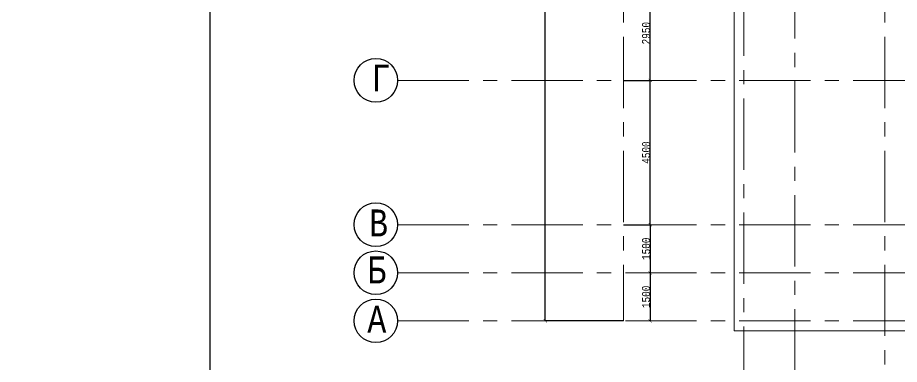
# Model space of a CAD drawing. Header units: millimetres. Extents: x -689206 to 4969298, y -1019800 to 703299.
# Drawn here: x 344949 to 372481, y -647233 to -636417 of the extents above; entities that cross this region are included whole.
import ezdxf

# ---------------------------------------------------------------- set-up
doc = ezdxf.new("R2010")
doc.units = ezdxf.units.MM
doc.linetypes.add('осеваяX2', pattern=[101.6, 63.5, -12.7, 12.7, -12.7])
doc.layers.add('внешняярамка', color=7, linetype='Continuous', lineweight=5, plot=False)
for name, color, linetype, lineweight in [('РАЗМЕРЫ', 7, 'Continuous', 9), ('стены', 7, 'Continuous', 20), ('Штамп', 7, 'Continuous', 5)]:
    doc.layers.add(name, color=color, linetype=linetype, lineweight=lineweight)
doc.layers.add('сетка', color=104, linetype='Continuous')
doc.styles.add('Аннотативный', font='isocteur.ttf', dxfattribs={"width": 0.7, "height": 250})
doc.dimstyles.new('Аннотативный', dxfattribs={"dimscale": 0, "dimtxt": 250, "dimasz": 100, "dimexe": 1.25, "dimexo": 0.625, "dimtad": 1, "dimdec": 0, "dimtxsty": 'Аннотативный', "dimblk": 'ARCHTICK', "dimcen": 2.5, "dimadec": 0, "dimazin": 0, "dimtfac": 1, "dimtdec": 0, "dimtmove": 0, "dimatfit": 3, "dimfxl": 1, "dimarcsym": 0})

# ---------------------------------------------------------------- blocks, each defined once
blk = doc.blocks.new('_ArchTick')
at = {"color": 0, "linetype": 'ByBlock', "const_width": 0.15}
blk.add_lwpolyline([(-0.5, -0.5), (0.5, 0.5)], dxfattribs=at)
blk = doc.blocks.new('*D3768')
at = {"layer": 'Defpoints', "color": 0, "lineweight": 0, "ltscale": 35, "transparency": 16777216}
for p in [(363868, -635428), (364699, -635428), (363868, -638376)]:
    blk.add_point(p, dxfattribs=at)
at = {"layer": 'РАЗМЕРЫ', "color": 0, "lineweight": -2, "ltscale": 35, "transparency": 16777216}
for p, q in [((363868, -635428), (364700, -635428)), ((364699, -638376), (364699, -635428)), ((363868, -638376), (364700, -638376))]:
    blk.add_line(p, q, dxfattribs=at)
at = {"layer": 'РАЗМЕРЫ', "color": 0, "lineweight": -2, "ltscale": 35, "transparency": 16777216, "xscale": 100, "yscale": 100, "zscale": 100}
for p, rotation in [((364699, -635428), 90), ((364699, -638376), 270)]:
    blk.add_blockref('_ArchTick', p, dxfattribs=dict(at, rotation=rotation))
at = {"layer": 'РАЗМЕРЫ', "color": 0, "lineweight": 5, "ltscale": 35, "transparency": 16777216, "insert": (364573, -636902), "char_height": 250, "attachment_point": 5, "rotation": 90, "style": 'Аннотативный'}
blk.add_mtext('2950', dxfattribs=at)
blk = doc.blocks.new('*D3769')
at = {"layer": 'Defpoints', "color": 0, "lineweight": 0, "ltscale": 35, "transparency": 16777216}
for p in [(363868, -638376), (364699, -638376), (363868, -642878)]:
    blk.add_point(p, dxfattribs=at)
at = {"layer": 'РАЗМЕРЫ', "color": 0, "lineweight": -2, "ltscale": 35, "transparency": 16777216}
for p, q in [((363868, -638376), (364700, -638376)), ((364699, -642878), (364699, -638376)), ((363868, -642878), (364700, -642878))]:
    blk.add_line(p, q, dxfattribs=at)
at = {"layer": 'РАЗМЕРЫ', "color": 0, "lineweight": -2, "ltscale": 35, "transparency": 16777216, "xscale": 100, "yscale": 100, "zscale": 100}
for p, rotation in [((364699, -638376), 90), ((364699, -642878), 270)]:
    blk.add_blockref('_ArchTick', p, dxfattribs=dict(at, rotation=rotation))
at = {"layer": 'РАЗМЕРЫ', "color": 0, "lineweight": 5, "ltscale": 35, "transparency": 16777216, "insert": (364573, -640627), "char_height": 250, "attachment_point": 5, "rotation": 90, "style": 'Аннотативный'}
blk.add_mtext('4500', dxfattribs=at)
blk = doc.blocks.new('*D3770')
at = {"layer": 'Defpoints', "color": 0, "lineweight": 0, "ltscale": 35, "transparency": 16777216}
for p in [(364699, -642878), (364699, -644378), (364699, -644378)]:
    blk.add_point(p, dxfattribs=at)
at = {"layer": 'РАЗМЕРЫ', "color": 0, "lineweight": -2, "ltscale": 35, "transparency": 16777216}
for p, q in [((364699, -642878), (364699, -644378)), ((364700, -642878), (364700, -642878)), ((364700, -644378), (364700, -644378))]:
    blk.add_line(p, q, dxfattribs=at)
at = {"layer": 'РАЗМЕРЫ', "color": 0, "lineweight": -2, "ltscale": 35, "transparency": 16777216, "xscale": 100, "yscale": 100, "zscale": 100}
for p, rotation in [((364699, -642878), 90), ((364699, -644378), 270)]:
    blk.add_blockref('_ArchTick', p, dxfattribs=dict(at, rotation=rotation))
at = {"layer": 'РАЗМЕРЫ', "color": 0, "lineweight": 5, "ltscale": 35, "transparency": 16777216, "insert": (364573, -643628), "char_height": 250, "attachment_point": 5, "rotation": 90, "style": 'Аннотативный'}
blk.add_mtext('1500', dxfattribs=at)
blk = doc.blocks.new('*D3771')
at = {"layer": 'Defpoints', "color": 0, "lineweight": 0, "ltscale": 35, "transparency": 16777216}
for p in [(364698, -644378), (364698, -645878), (364698, -645878)]:
    blk.add_point(p, dxfattribs=at)
at = {"layer": 'РАЗМЕРЫ', "color": 0, "lineweight": -2, "ltscale": 35, "transparency": 16777216}
for p, q in [((364698, -644378), (364699, -644378)), ((364698, -644378), (364698, -645878)), ((364698, -645878), (364699, -645878))]:
    blk.add_line(p, q, dxfattribs=at)
at = {"layer": 'РАЗМЕРЫ', "color": 0, "lineweight": -2, "ltscale": 35, "transparency": 16777216, "xscale": 100, "yscale": 100, "zscale": 100}
for p, rotation in [((364698, -644378), 90), ((364698, -645878), 270)]:
    blk.add_blockref('_ArchTick', p, dxfattribs=dict(at, rotation=rotation))
at = {"layer": 'РАЗМЕРЫ', "color": 0, "lineweight": 5, "ltscale": 35, "transparency": 16777216, "insert": (364572, -645128), "char_height": 250, "attachment_point": 5, "rotation": 90, "style": 'Аннотативный'}
blk.add_mtext('1500', dxfattribs=at)
blk = doc.blocks.new('*D3673')
at = {"layer": 'Defpoints', "color": 0, "lineweight": 0, "ltscale": 35, "transparency": 16777216}
for p in [(361425, -608174), (363868, -608174), (363868, -645878)]:
    blk.add_point(p, dxfattribs=at)
at = {"layer": 'РАЗМЕРЫ', "color": 0, "lineweight": -2, "ltscale": 35, "transparency": 16777216}
for p, q in [((363867, -608174), (361424, -608174)), ((361425, -645878), (361425, -608174)), ((363867, -645878), (361424, -645878))]:
    blk.add_line(p, q, dxfattribs=at)
at = {"layer": 'РАЗМЕРЫ', "color": 0, "lineweight": -2, "ltscale": 35, "transparency": 16777216, "xscale": 100, "yscale": 100, "zscale": 100}
for p, rotation in [((361425, -608174), 90), ((361425, -645878), 270)]:
    blk.add_blockref('_ArchTick', p, dxfattribs=dict(at, rotation=rotation))
at = {"layer": 'РАЗМЕРЫ', "color": 0, "lineweight": 5, "ltscale": 35, "transparency": 16777216, "insert": (361300, -627026), "char_height": 250, "attachment_point": 5, "rotation": 90, "style": 'Аннотативный'}
blk.add_mtext('37703', dxfattribs=at)

msp = doc.modelspace()

# ---------------------------------------------------------------- linework, layer by layer
at = {"layer": 'внешняярамка', "lineweight": 5, "ltscale": 50, "const_width": 3}
msp.add_lwpolyline([(344950.9, -677848.6), (470849.6, -677848.6), (470849.6, -588820.3), (344950.9, -588820.3), (344950.9, -677848.6)], dxfattribs=at)
at = {"layer": 'РАЗМЕРЫ', "linetype": 'осеваяX2', "lineweight": 5, "ltscale": 35}
for p, q in [((369217.9, -654848), (369217.9, -605010.3)), ((372028.5, -605010.3), (372028.5, -654848)), ((367628.5, -617605.6), (367628.5, -654848))]:
    msp.add_line(p, q, dxfattribs=at)
at = {"layer": 'РАЗМЕРЫ', "lineweight": 5, "ltscale": 35}
msp.add_lwpolyline([(367318.5, -646190.4), (420069.4, -646190.4), (420069.4, -607865.7), (367318.5, -607865.7)], close=True, dxfattribs=at)
at = {"layer": 'сетка', "color": 0}
for centre in [(356134.4, -638373.4), (356134.4, -642875.5), (356134.4, -644375.5), (356134.4, -645875.5)]:
    msp.add_circle(centre, 680.7, dxfattribs=at)
at = {"layer": 'стены', "linetype": 'осеваяX2', "lineweight": 5, "ltscale": 35}
for p, q in [((363867.9, -605010.3), (363867.9, -645877.7)), ((356815.2, -638375.7), (378567.9, -638375.7)), ((356815.2, -642877.7), (423867.9, -642877.7)), ((356815.2, -644377.7), (423867.9, -644377.7)), ((356815.2, -645877.7), (423867.9, -645877.7))]:
    msp.add_line(p, q, dxfattribs=at)
at = {"layer": 'Штамп', "lineweight": 30}
msp.add_lwpolyline([(350946.1, -676349.8), (469350.8, -676349.8), (469350.8, -590319.1), (350946.1, -590319.1)], close=True, dxfattribs=at)

# ---------------------------------------------------------------- texts
at = {"layer": 'РАЗМЕРЫ', "lineweight": 5, "ltscale": 35, "char_height": 841.3, "width": 7009.377, "attachment_point": 1, "style": 'Аннотативный'}
for s, insert in [('Г', (355998.7, -637879.1)), ('В', (355924.5, -642401.3)), ('Б', (355869.5, -643866)), ('А', (355869.5, -645406))]:
    msp.add_mtext(s, dxfattribs=dict(at, insert=insert))

# ---------------------------------------------------------------- dimensions: what is measured, and where the dimension line sits
at = {"layer": 'РАЗМЕРЫ', "lineweight": 5, "ltscale": 35}
for base, p1, p2, picture, middle in [((361425.2, -608174.3), (363867.9, -645877.7), (363867.9, -608174.3), '*D3673', (361299.5, -627026)), ((364698.9, -644377.7), (364698.9, -642877.7), (364698.9, -644377.7), '*D3770', (364573.3, -643627.7)), ((364697.7, -645877.7), (364697.7, -644377.7), (364697.7, -645877.7), '*D3771', (364572, -645127.7))]:
    dim = msp.add_linear_dim(base=base, p1=p1, p2=p2, angle=90, dimstyle='Аннотативный', dxfattribs=at)
    dim.commit()
    dim.dimension.update_dxf_attribs({"geometry": picture, "text_midpoint": middle})
for base, p1, p2, text, picture, middle in [((364698.9, -635427.7), (363867.9, -638375.7), (363867.9, -635427.7), '2950', '*D3768', (364573.3, -636901.7)), ((364698.9, -638375.7), (363867.9, -642877.7), (363867.9, -638375.7), '4500', '*D3769', (364573.3, -640626.7))]:
    dim = msp.add_linear_dim(base=base, p1=p1, p2=p2, angle=90, text=text, dimstyle='Аннотативный', dxfattribs=at)
    dim.commit()
    dim.dimension.update_dxf_attribs({"geometry": picture, "text_midpoint": middle})

doc.saveas('drawing.dxf')
